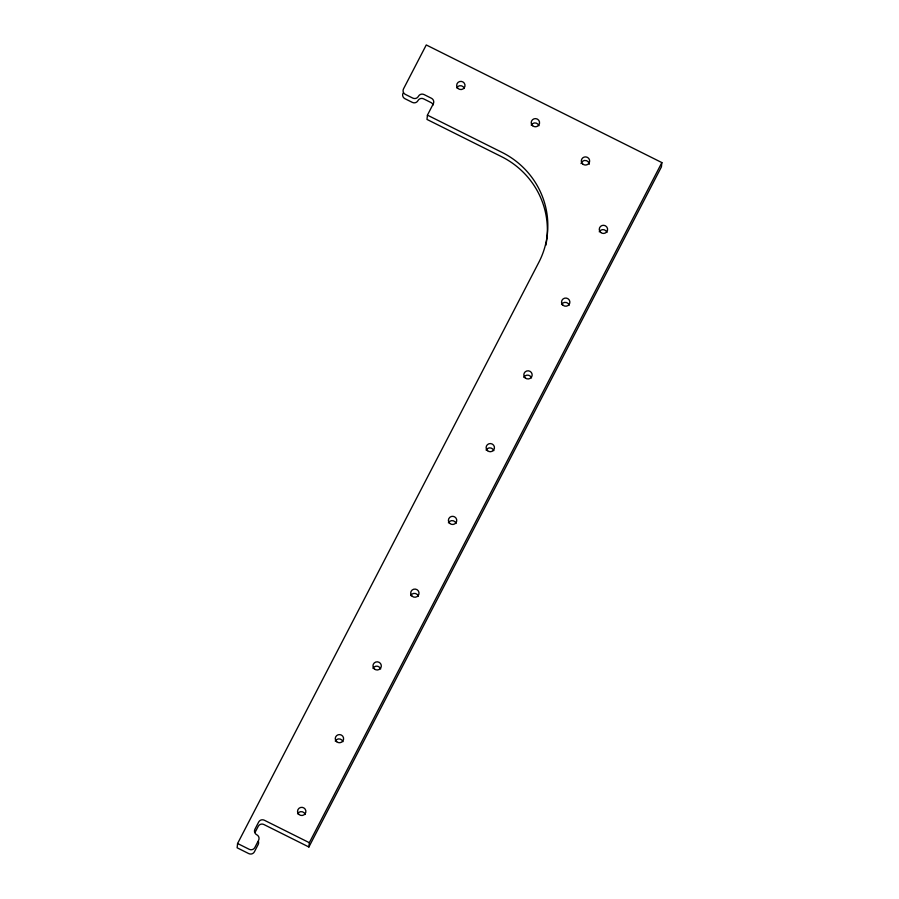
<?xml version="1.0" encoding="UTF-8"?>
<svg xmlns="http://www.w3.org/2000/svg" width="899" height="899" viewBox="0 0 899 899"><rect width="100%" height="100%" fill="white"/><g stroke="black" fill="none" stroke-linecap="round" stroke-linejoin="round"><path stroke-width="1.35" d="M255.102 832.339L258.249 826.282A4.18 4.09 6 0 1 263.857 824.507L308.885 846.993L661.417 166.888L661.866 162.595L426.272 44.95L403.505 88.889A4.18 4.09 6 0 0 405.337 94.384L412.798 98.115A4.18 4.09 6 0 0 418.406 96.328A4.18 4.09 6 0 1 424.025 94.552L431.475 98.283A4.18 4.09 6 0 1 433.318 103.778L427.43 115.139L501.99 152.369A83.573 81.708 6 0 1 538.827 262.351L237.583 843.498L237.134 847.791L248.776 853.612A4.18 4.09 6 0 0 254.383 851.825L258.159 844.554A4.18 4.09 6 0 0 258.406 841.442M308.885 846.993L309.335 842.7L661.866 162.595M427.43 115.139L426.991 119.432L501.541 156.662A83.573 81.708 6 0 1 545.862 245.247M309.335 842.7L264.306 820.214A4.18 4.09 6 0 0 258.698 821.989L254.923 829.26A4.18 4.09 6 0 0 256.766 834.766A4.18 4.09 6 0 1 258.609 840.262L254.833 847.543A4.18 4.09 6 0 1 249.225 849.319L237.583 843.498M433.116 104.958A4.18 4.09 6 0 0 431.037 102.576L423.575 98.845A4.18 4.09 6 0 0 417.968 100.621A4.18 4.09 6 0 1 412.349 102.396L404.898 98.676A4.18 4.09 6 0 1 403.055 93.181M297.535 813.842A4.18 4.09 6 0 1 305.233 814.449M448.387 522.825A4.18 4.09 6 0 1 456.085 523.432M599.24 231.807A4.18 4.09 6 0 1 606.937 232.414M531.219 125.13A4.18 4.09 6 0 1 538.917 125.725M486.101 450.073A4.18 4.09 6 0 1 493.798 450.68M335.248 741.091A4.18 4.09 6 0 1 342.946 741.697M410.674 595.576A4.18 4.09 6 0 1 418.372 596.183M561.527 304.559A4.18 4.09 6 0 1 569.224 305.166M456.658 87.9A4.18 4.09 6 0 1 464.356 88.495M523.814 377.322A4.18 4.09 6 0 1 531.511 377.917M372.961 668.339A4.18 4.09 6 0 1 380.659 668.946M581.024 163.607A4.18 4.09 6 0 1 589.283 164.259M582.687 164A4.18 4.09 6 0 0 589.564 161.831A4.18 4.09 6 0 0 584.17 157.078A4.18 4.09 6 0 0 582.687 164M374.355 668.935A4.18 4.09 6 0 0 381.232 666.766A4.18 4.09 6 0 0 375.838 662.012A4.18 4.09 6 0 0 374.355 668.935M525.207 377.917A4.18 4.09 6 0 0 532.084 375.737A4.18 4.09 6 0 0 526.69 370.995A4.18 4.09 6 0 0 525.207 377.917M458.052 88.495A4.18 4.09 6 0 0 464.929 86.326A4.18 4.09 6 0 0 459.535 81.573A4.18 4.09 6 0 0 458.052 88.495M562.92 305.166A4.18 4.09 6 0 0 569.797 302.985A4.18 4.09 6 0 0 564.403 298.243A4.18 4.09 6 0 0 562.92 305.166M412.068 596.183A4.18 4.09 6 0 0 418.945 594.003A4.18 4.09 6 0 0 413.551 589.261A4.18 4.09 6 0 0 412.068 596.183M336.642 741.697A4.18 4.09 6 0 0 343.519 739.517A4.18 4.09 6 0 0 338.125 734.775A4.18 4.09 6 0 0 336.642 741.697M487.494 450.669A4.18 4.09 6 0 0 494.371 448.5A4.18 4.09 6 0 0 488.977 443.758A4.18 4.09 6 0 0 487.494 450.669M532.601 125.725A4.18 4.09 6 0 0 539.479 123.545A4.18 4.09 6 0 0 534.085 118.803A4.18 4.09 6 0 0 532.601 125.725M600.633 232.403A4.18 4.09 6 0 0 607.51 230.234A4.18 4.09 6 0 0 602.116 225.492A4.18 4.09 6 0 0 600.633 232.403M449.781 523.432A4.18 4.09 6 0 0 456.658 521.251A4.18 4.09 6 0 0 451.264 516.509A4.18 4.09 6 0 0 449.781 523.432M298.929 814.449A4.18 4.09 6 0 0 305.806 812.269A4.18 4.09 6 0 0 300.412 807.527A4.18 4.09 6 0 0 298.929 814.449"/></g></svg>
